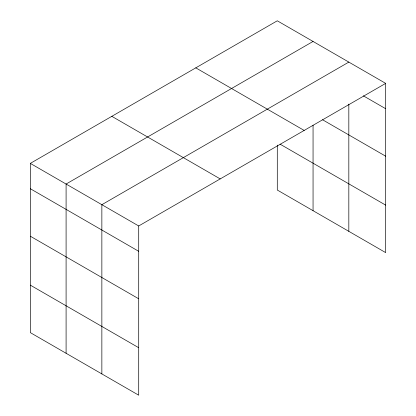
<?xml version="1.0" encoding="UTF-8"?>
<svg xmlns="http://www.w3.org/2000/svg" width="416" height="416" viewBox="0 0 416 416"><rect width="100%" height="100%" fill="white"/><g stroke="black" fill="none" stroke-linecap="round" stroke-linejoin="round"><path stroke-width="0.62" d="M348.826 104.125L348.826 231.338M277.29 145.116L277.29 190.034L385.679 252.616L385.679 83.377L277.29 20.8L30.321 163.384L30.321 332.623L138.71 395.2L138.71 225.966L30.321 163.384M313.056 41.449L66.092 184.038L66.092 353.272M348.826 62.104L101.858 204.688L101.858 373.922M138.71 225.966L385.679 83.377M363.345 95.82L385.679 108.716M322.561 119.761L385.679 156.203M195.79 67.855L304.179 130.432M280.082 144.16L385.679 205.13M111.821 116.334L220.21 178.911M30.321 188.724L138.71 251.3M30.321 236.21L138.71 298.787M30.321 285.137L138.71 347.714M313.056 125.216L313.056 210.688"/></g></svg>
